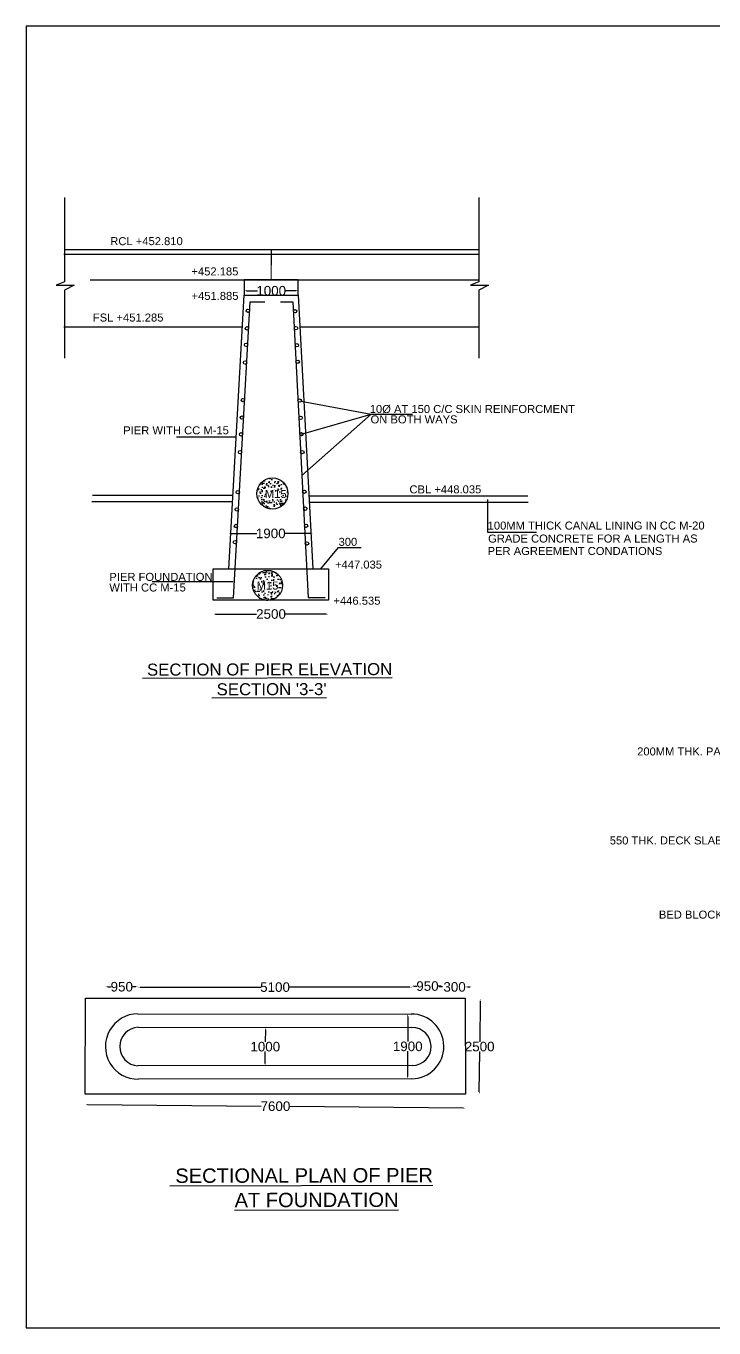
# Model space of a CAD drawing. Header units: inches. Extents: x 438415 to 461208, y -171296 to -157696.
# Drawn here: x 438415 to 445595, y -171296 to -157696 of the extents above; entities that cross this region are included whole.
import ezdxf

# ---------------------------------------------------------------- set-up
doc = ezdxf.new("R2010")
doc.units = ezdxf.units.IN
doc.header["$MEASUREMENT"] = 0
doc.layers.add('DRAWING', color=7, linetype='Continuous')
doc.layers.add('TEXT', color=7, linetype='Continuous')
doc.styles.get("Standard").update_dxf_attribs({"font": 'arial.ttf'})
doc.dimstyles.new('ST100', dxfattribs={"dimtxt": 100, "dimasz": 25, "dimexe": 0, "dimexo": 300, "dimgap": 0.09, "dimtad": 0, "dimtih": 1, "dimtoh": 1, "dimdec": 0, "dimzin": 0, "dimdsep": 46, "dimtxsty": 'Standard', "dimcen": 0, "dimse1": 1, "dimse2": 1, "dimadec": 0, "dimazin": 0, "dimtfac": 1, "dimtdec": 0, "dimtofl": 0, "dimtmove": 0, "dimatfit": 3, "dimfxl": 2000, "dimtolj": 1, "dimtzin": 0, "dimarcsym": 0})

# ---------------------------------------------------------------- blocks, each defined once
blk = doc.blocks.new('*D45')
at = {"layer": 'Defpoints', "color": 0, "ltscale": 0.4, "transparency": 16777216}
for p in [(441258, -160462), (440690, -160556), (441258, -160560)]:
    blk.add_point(p, dxfattribs=at)
at = {"layer": 'TEXT', "color": 0, "lineweight": -2, "ltscale": 0.4, "transparency": 16777216}
for p, q in [((440715, -160462), (440830, -160462)), ((441233, -160462), (441119, -160462))]:
    blk.add_line(p, q, dxfattribs=at)
at = {"layer": 'TEXT', "color": 0, "ltscale": 0.4, "transparency": 16777216}
for points in [[(440715, -160458), (440715, -160466), (440690, -160462)], [(441233, -160458), (441233, -160466), (441258, -160462)]]:
    blk.add_solid(points, dxfattribs=at)
at = {"layer": 'TEXT', "color": 0, "ltscale": 0.4, "transparency": 16777216, "insert": (440974, -160462), "char_height": 100, "attachment_point": 5}
blk.add_mtext('\\A1;1000', dxfattribs=at)
blk = doc.blocks.new('*D46')
at = {"layer": 'Defpoints', "color": 0, "ltscale": 0.4, "transparency": 16777216}
for p in [(441407, -162997), (440531, -163366), (441407, -163366)]:
    blk.add_point(p, dxfattribs=at)
at = {"layer": 'TEXT', "color": 0, "lineweight": -2, "ltscale": 0.4, "transparency": 16777216}
for p, q in [((440556, -162997), (440824, -162997)), ((441382, -162997), (441114, -162997))]:
    blk.add_line(p, q, dxfattribs=at)
at = {"layer": 'TEXT', "color": 0, "ltscale": 0.4, "transparency": 16777216}
for points in [[(440556, -162993), (440556, -163001), (440531, -162997)], [(441382, -162993), (441382, -163001), (441407, -162997)]]:
    blk.add_solid(points, dxfattribs=at)
at = {"layer": 'TEXT', "color": 0, "ltscale": 0.4, "transparency": 16777216, "insert": (440969, -162997), "char_height": 100, "attachment_point": 5}
blk.add_mtext('\\A1;1900', dxfattribs=at)
blk = doc.blocks.new('*D47')
at = {"layer": 'Defpoints', "color": 0, "ltscale": 0.4, "transparency": 16777216}
for p in [(440370, -163695), (441574, -163695), (441574, -163839)]:
    blk.add_point(p, dxfattribs=at)
at = {"layer": 'TEXT', "color": 0, "lineweight": -2, "ltscale": 0.4, "transparency": 16777216}
for p, q in [((440394, -163839), (440821, -163839)), ((441548, -163839), (441122, -163839))]:
    blk.add_line(p, q, dxfattribs=at)
at = {"layer": 'TEXT', "color": 0, "ltscale": 0.4, "transparency": 16777216}
for points in [[(440394, -163835), (440394, -163843), (440370, -163839)], [(441548, -163835), (441548, -163843), (441574, -163839)]]:
    blk.add_solid(points, dxfattribs=at)
at = {"layer": 'TEXT', "color": 0, "ltscale": 0.4, "transparency": 16777216, "insert": (440972, -163839), "char_height": 100, "attachment_point": 5}
blk.add_mtext('\\A1;2500', dxfattribs=at)
blk = doc.blocks.new('*D57')
at = {"layer": 'Defpoints', "color": 0, "ltscale": 0.4, "transparency": 16777216}
for p in [(440903, -168158), (440914, -168158), (440906, -168558)]:
    blk.add_point(p, dxfattribs=at)
at = {"layer": 'DRAWING', "color": 0, "lineweight": -2, "ltscale": 0.4, "transparency": 16777216}
for p, q in [((440914, -168183), (440912, -168307)), ((440910, -168533), (440911, -168409))]:
    blk.add_line(p, q, dxfattribs=at)
at = {"layer": 'DRAWING', "color": 0, "ltscale": 0.4, "transparency": 16777216}
for points in [[(440909, -168183), (440918, -168184), (440914, -168158)], [(440906, -168533), (440914, -168533), (440910, -168558)]]:
    blk.add_solid(points, dxfattribs=at)
at = {"layer": 'DRAWING', "color": 0, "ltscale": 0.4, "transparency": 16777216, "insert": (440912, -168358), "char_height": 100, "attachment_point": 5}
blk.add_mtext('\\A1;1000', dxfattribs=at)
blk = doc.blocks.new('*D58')
at = {"layer": 'Defpoints', "color": 0, "ltscale": 0.4, "transparency": 16777216}
for p in [(443118, -167858), (443117, -168855), (443146, -168855)]:
    blk.add_point(p, dxfattribs=at)
at = {"layer": 'DRAWING', "color": 0, "lineweight": -2, "ltscale": 0.4, "transparency": 16777216}
for p, q in [((443155, -167883), (443151, -168306)), ((443146, -168830), (443150, -168408))]:
    blk.add_line(p, q, dxfattribs=at)
at = {"layer": 'DRAWING', "color": 0, "ltscale": 0.4, "transparency": 16777216}
for points in [[(443151, -167883), (443159, -167883), (443155, -167858)], [(443142, -168830), (443150, -168831), (443146, -168855)]]:
    blk.add_solid(points, dxfattribs=at)
at = {"layer": 'DRAWING', "color": 0, "ltscale": 0.4, "transparency": 16777216, "insert": (443150, -168357), "char_height": 100, "attachment_point": 5}
blk.add_mtext('\\A1;2500', dxfattribs=at)
blk = doc.blocks.new('*D59')
at = {"layer": 'Defpoints', "color": 0, "ltscale": 0.4, "transparency": 16777216}
for p in [(439033, -168970), (443003, -168969), (443003, -168999)]:
    blk.add_point(p, dxfattribs=at)
at = {"layer": 'DRAWING', "color": 0, "lineweight": -2, "ltscale": 0.4, "transparency": 16777216}
for p, q in [((439058, -168961), (440869, -168978)), ((442978, -168999), (441167, -168981))]:
    blk.add_line(p, q, dxfattribs=at)
at = {"layer": 'DRAWING', "color": 0, "ltscale": 0.4, "transparency": 16777216}
for points in [[(439058, -168957), (439058, -168965), (439033, -168960)], [(442978, -168995), (442978, -169003), (443003, -168999)]]:
    blk.add_solid(points, dxfattribs=at)
at = {"layer": 'DRAWING', "color": 0, "ltscale": 0.4, "transparency": 16777216, "insert": (441018, -168980), "char_height": 100, "attachment_point": 5}
blk.add_mtext('\\A1;7600', dxfattribs=at)
blk = doc.blocks.new('*D61')
at = {"layer": 'Defpoints', "color": 0, "ltscale": 0.4, "transparency": 16777216}
for p in [(439243, -167732), (439585, -168155), (439243, -168359)]:
    blk.add_point(p, dxfattribs=at)
at = {"layer": 'DRAWING', "color": 0, "lineweight": -2, "ltscale": 0.4, "transparency": 16777216}
for p, q in [((439268, -167732), (439304, -167732)), ((439560, -167732), (439524, -167732))]:
    blk.add_line(p, q, dxfattribs=at)
at = {"layer": 'DRAWING', "color": 0, "ltscale": 0.4, "transparency": 16777216}
for points in [[(439268, -167728), (439268, -167737), (439243, -167732)], [(439560, -167728), (439560, -167737), (439585, -167732)]]:
    blk.add_solid(points, dxfattribs=at)
at = {"layer": 'DRAWING', "color": 0, "ltscale": 0.4, "transparency": 16777216, "insert": (439414, -167732), "char_height": 100, "attachment_point": 5}
blk.add_mtext('\\A1;950', dxfattribs=at)
blk = doc.blocks.new('*D60')
at = {"layer": 'Defpoints', "color": 0, "ltscale": 0.4, "transparency": 16777216}
for p in [(442445, -167736), (439583, -168155), (442445, -168158)]:
    blk.add_point(p, dxfattribs=at)
at = {"layer": 'DRAWING', "color": 0, "lineweight": -2, "ltscale": 0.4, "transparency": 16777216}
for p, q in [((439608, -167736), (440865, -167736)), ((442420, -167736), (441163, -167736))]:
    blk.add_line(p, q, dxfattribs=at)
at = {"layer": 'DRAWING', "color": 0, "ltscale": 0.4, "transparency": 16777216}
for points in [[(439608, -167732), (439608, -167740), (439583, -167736)], [(442420, -167732), (442420, -167740), (442445, -167736)]]:
    blk.add_solid(points, dxfattribs=at)
at = {"layer": 'DRAWING', "color": 0, "ltscale": 0.4, "transparency": 16777216, "insert": (441014, -167736), "char_height": 100, "attachment_point": 5}
blk.add_mtext('\\A1;5100', dxfattribs=at)
blk = doc.blocks.new('*D62')
at = {"layer": 'Defpoints', "color": 0, "ltscale": 0.4, "transparency": 16777216}
for p in [(442772, -167725), (442438, -168017), (442772, -168302)]:
    blk.add_point(p, dxfattribs=at)
at = {"layer": 'DRAWING', "color": 0, "lineweight": -2, "ltscale": 0.4, "transparency": 16777216}
for p, q in [((442463, -167725), (442495, -167725)), ((442747, -167725), (442715, -167725))]:
    blk.add_line(p, q, dxfattribs=at)
at = {"layer": 'DRAWING', "color": 0, "ltscale": 0.4, "transparency": 16777216}
for points in [[(442463, -167721), (442463, -167729), (442438, -167725)], [(442747, -167721), (442747, -167729), (442772, -167725)]]:
    blk.add_solid(points, dxfattribs=at)
at = {"layer": 'DRAWING', "color": 0, "ltscale": 0.4, "transparency": 16777216, "insert": (442605, -167725), "char_height": 100, "attachment_point": 5}
blk.add_mtext('\\A1;950', dxfattribs=at)
blk = doc.blocks.new('*D63')
at = {"layer": 'Defpoints', "color": 0, "ltscale": 0.4, "transparency": 16777216}
for p in [(443000, -167734), (442776, -168352), (443000, -168353)]:
    blk.add_point(p, dxfattribs=at)
at = {"layer": 'DRAWING', "color": 0, "lineweight": -2, "ltscale": 0.4, "transparency": 16777216}
for p, q in [((442751, -167734), (442726, -167734)), ((443025, -167734), (443050, -167734))]:
    blk.add_line(p, q, dxfattribs=at)
at = {"layer": 'DRAWING', "color": 0, "ltscale": 0.4, "transparency": 16777216}
for points in [[(442751, -167730), (442751, -167738), (442776, -167734)], [(443025, -167730), (443025, -167738), (443000, -167734)]]:
    blk.add_solid(points, dxfattribs=at)
at = {"layer": 'DRAWING', "color": 0, "ltscale": 0.4, "transparency": 16777216, "insert": (442888, -167734), "char_height": 100, "attachment_point": 5}
blk.add_mtext('\\A1;300', dxfattribs=at)
blk = doc.blocks.new('*D64')
at = {"layer": 'Defpoints', "color": 0, "ltscale": 0.4, "transparency": 16777216}
for p in [(442438, -168017), (442399, -168693), (442441, -168693)]:
    blk.add_point(p, dxfattribs=at)
at = {"layer": 'DRAWING', "color": 0, "lineweight": -2, "ltscale": 0.4, "transparency": 16777216}
for p, q in [((442399, -168042), (442399, -168304)), ((442399, -168668), (442399, -168406))]:
    blk.add_line(p, q, dxfattribs=at)
at = {"layer": 'DRAWING', "color": 0, "ltscale": 0.4, "transparency": 16777216}
for points in [[(442394, -168042), (442403, -168042), (442399, -168017)], [(442394, -168668), (442403, -168668), (442399, -168693)]]:
    blk.add_solid(points, dxfattribs=at)
at = {"layer": 'DRAWING', "color": 0, "ltscale": 0.4, "transparency": 16777216, "insert": (442399, -168355), "char_height": 100, "attachment_point": 5}
blk.add_mtext('\\A1;1900', dxfattribs=at)

msp = doc.modelspace()

# ---------------------------------------------------------------- hatches: boundary and pattern name
at = {"layer": 'DRAWING', "ltscale": 0.4}
h = msp.add_hatch(dxfattribs=at)
h.set_pattern_fill('AR-CONC', color=256, scale=12.893543, angle=0.1412, style=0)
h.set_pattern_definition([(50.141203, (153500.02, -23357.24), (92.499912, -7.863036), [9.670158, -106.371733]), (355.141203, (153500.02, -23357.24), (-18.128922, 96.939836), [7.736126, -85.097386]), (100.592603, (153507.73, -23357.895), (74.371058, 89.076741), [8.21837, -90.402062]), (46.325403, (153499.95, -23331.45), (137.657364, -21.00208), [14.505236, -159.5576]), (96.776803, (153511.43, -23333.2), (120.201244, 125.894923), [12.327554, -135.60307]), (351.325403, (153499.95, -23331.45), (120.201146, 125.89502), [11.60419, -127.64608]), (21.141203, (153512.864, -23337.87), (77.09017, -51.722013), [9.670158, -106.371733]), (326.141203, (153512.86, -23337.87), (31.141452, 93.574567), [7.736126, -85.097386]), (71.592603, (153519.29, -23342.18), (108.231654, 41.85247), [8.21837, -90.402062]), (37.641203, (153500.02, -23357.24), (1.4620525, 42.925547), [0, -84.065903, 0, -86.386741, 0, -85.419725]), (7.641203, (153500.02, -23357.24), (33.7935554, 50.9370826), [0, -49.253336, 0, -82.1318714, 0, -32.556197]), (327.641203, (153471.266, -23357.31), (68.8355854, -2.7384882), [0, -32.2338585, 0, -100.569638, 0, -133.448174]), (317.641203, (153458.37, -23357.34), (75.161325, 13.092351), [0, -41.904016, 0, -66.788555, 0, -94.767544])])
h.paths.add_polyline_path([(440823.7, -162579.8, 1), (441148.9, -162579.8, 1)])
h.paths.add_polyline_path([(440780.4, -163538.6, 1), (441093.2, -163538.6, 1)])
h.paths.add_polyline_path([(440886.9, -162522), (441142.6, -162522), (441142.6, -162649.2), (440886.9, -162649.2)], flags=24)
h.paths.add_polyline_path([(440801.2, -163478.2), (441056.8, -163478.2), (441056.8, -163605.3), (440801.2, -163605.3)], flags=24)

# ---------------------------------------------------------------- linework, layer by layer
for points in [[(460185, -157696.5), (438415, -157696.5), (438415, -171296), (460185, -171296)], [(440693.1, -160506.9), (441254.9, -160506.9), (441254.9, -160346.8), (440693.1, -160346.8)], [(440369.5, -163365.6), (441573.5, -163365.6), (441573.5, -163695), (440369.5, -163695)]]:
    msp.add_lwpolyline(points, close=True, dxfattribs=at)
for points in [[(438814.8, -159486.9), (438814.8, -160368.1), (438728.6, -160403.2), (438917.6, -160403.2), (438816, -160454.2), (438816, -161166.6)], [(443140.4, -159486.9), (443140.4, -160368.1), (443054.3, -160403.2), (443243.2, -160403.2), (443141.6, -160454.2), (443141.6, -161166.6)], [(438811.8, -160031.2), (443137.4, -160031.2)], [(438807.6, -160079.2), (443137.4, -160079.2)], [(439082.7, -160346.8), (443137.4, -160346.8)], [(440405.5, -163668.2), (440581.5, -163668.2), (440754.1, -160575.9), (440906.7, -160575.9)], [(440530.9, -163365.6), (440693.1, -160506.9), (441255.4, -160506.9), (441407.1, -163365.6)], [(441069.3, -160575.9), (441200.6, -160575.9), (441358.6, -163665.7), (441536.3, -163665.7)], [(438808.1, -160838.9), (440674.2, -160838.9)], [(441273, -160838.9), (443144.1, -160838.9)], [(440574.3, -162600.9), (439107, -162600.9)], [(441366.7, -162604.4), (443651.7, -162604.4)], [(440570.6, -162665.7), (439103.3, -162665.7)], [(441370.3, -162671.7), (443655.2, -162671.7)]]:
    msp.add_lwpolyline(points, dxfattribs=at)
at = {"layer": 'DRAWING', "ltscale": 0.4, "const_width": 12.5}
msp.add_lwpolyline([(440974.6, -160031.2), (440974, -160346.8)], dxfattribs=at)
at = {"layer": 'DRAWING'}
for points in [[(439036.1, -167852.3), (442999.6, -167852.8), (443000.5, -168853.5), (439033, -168855.5), (439036.1, -167852.3)], [(439582.1, -168014.2), (439582.1, -168014.2), (442435.5, -168017.1)], [(439584.7, -168155.4), (442443.4, -168158.2)], [(442448.3, -168554.8), (442448.3, -168554.8), (439583.4, -168557.9)], [(442440.8, -168693), (439587.9, -168698)]]:
    msp.add_lwpolyline(points, dxfattribs=at)
msp.add_lwpolyline([(442642.9, -168358), (442642.9, -168358)], close=True, dxfattribs=at)
at = {"layer": 'DRAWING', "ltscale": 0.4}
for centre, radius in [((440731.1, -160670), 17.7), ((441223.4, -160675.5), 17.7), ((440720.8, -160854.3), 17.7), ((441232.5, -160852.5), 17.7), ((440711.2, -161026.8), 17.7), ((441241.6, -161030.6), 17.7), ((440700.9, -161211.2), 17.7), ((441250.4, -161203.5), 17.7), ((440679, -161604.2), 17.7), ((441271.2, -161609.3), 17.7), ((440668.8, -161786.1), 17.7), ((441280.4, -161789.4), 17.7), ((440659, -161961.3), 17.7), ((441289.2, -161961.1), 17.7), ((440648.6, -162148), 17.7), ((441298.7, -162147.3), 17.7), ((440986.3, -162579.8), 162.6), ((440625.3, -162564.9), 17.7), ((441319.9, -162561.7), 17.7), ((440615.2, -162746), 17.7), ((441328.9, -162737.7), 17.7), ((440605.5, -162919.2), 17.7), ((441338, -162916.1), 17.7), ((440596.1, -163087.7), 17.7), ((441347.5, -163101), 17.7), ((440936.8, -163538.6), 156.4)]:
    msp.add_circle(centre, radius, dxfattribs=at)
for centre, radius, start, end in [((439585, -168356.1), 341.9, 90.49254, 270.49254), ((442438.2, -168355), 338, 270.44654, 90.44654), ((439594.2, -168356.7), 201.5, 92.68035, 266.93725), ((442444.6, -168356.5), 198.4, 271.07881, 90.35285)]:
    msp.add_arc(centre, radius, start, end, dxfattribs=at)

# ---------------------------------------------------------------- texts
at = {"layer": 'DRAWING', "color": 7}
for s, height, p in [(' RCL +452.810', 83.611, (439261.7, -159985.4)), (' +452.185', 83.61, (440108.6, -160301.7)), (' +451.885', 83.61, (440109.5, -160557.3)), ('FSL +451.285', 83.611, (439112, -160783.4)), ('10Ø AT 150 C/C SKIN REINFORCMENT', 83.611, (442002.8, -161738.9)), ('ON BOTH WAYS', 83.611, (442011, -161847.2)), ('PIER WITH CC M-15', 83.611, (439429, -161961.4)), ('CBL +448.035', 83.611, (442417.1, -162578.3)), ('100MM THICK CANAL LINING IN CC M-20', 83.611, (443233.3, -162956.5)), ('300', 83.61, (441677, -163126.3)), ('GRADE CONCRETE FOR A LENGTH AS ', 83.611, (443238.4, -163092.1)), ('PER AGREEMENT CONDATIONS', 83.611, (443232.9, -163222.1)), ('+447.035', 83.61, (441640.1, -163363.9)), ('PIER FOUNDATION', 83.611, (439284.5, -163492.3)), ('WITH CC M-15', 83.611, (439284.1, -163603.2)), ('+446.535', 83.61, (441623.9, -163741.4)), ('200MM THK. PARAPET WALL', 83.32, (444794.2, -165315.6)), ('550 THK. DECK SLAB WITH RCC M25', 83.32, (444508.2, -166245.4)), ('BED BLOCK WITH M25', 83.32, (445021.1, -167019.9))]:
    msp.add_text(s, height=height, rotation=0.01749, dxfattribs=at).set_placement(p)
at = {"layer": 'DRAWING', "char_height": 83.61, "width": 224.569, "attachment_point": 1}
for insert in [(440907.8, -162542.9), (440822.1, -163499.1)]:
    msp.add_mtext('M15', dxfattribs=dict(at, insert=insert))
at = {"layer": 'TEXT'}
for s, height, p in [('%%U SECTION OF PIER ELEVATION', 125.417, (439628.7, -164482.4)), ("%%U SECTION '3-3'", 125.417, (440355.6, -164687.7)), ('%%U SECTIONAL PLAN OF PIER', 150, (439915, -169781.1)), ('%%UAT FOUNDATION', 150, (440592.1, -170035.4))]:
    msp.add_text(s, height=height, rotation=0.1412, dxfattribs=at).set_placement(p)

# ---------------------------------------------------------------- dimensions: what is measured, and where the dimension line sits
at = {"layer": 'DRAWING', "ltscale": 0.4}
for base, p1, p2, text, picture, middle in [((439243.1, -167732.4), (439584.7, -168155.4), (439243.1, -168359), '950', '*D61', (439413.9, -167732.4)), ((442444.8, -167736.2), (439583.3, -168155.5), (442444.8, -168158.2), '5100', '*D60', (441014, -167736.2)), ((442772, -167724.8), (442438.2, -168017.1), (442772, -168302.4), '950', '*D62', (442605.1, -167724.8)), ((443000.1, -167733.7), (442776.1, -168352.4), (443000.1, -168353.2), '300', '*D63', (442888.1, -167733.7))]:
    dim = msp.add_linear_dim(base=base, p1=p1, p2=p2, text=text, dimstyle='ST100', dxfattribs=at)
    dim.commit()
    dim.dimension.update_dxf_attribs({"geometry": picture, "text_midpoint": middle})
for base, p1, p2, angle, text, picture, middle in [((443145.6, -168855.5), (443117.8, -167858.1), (443116.6, -168855.2), 89.44194, '2500', '*D58', (443150.5, -168356.9)), ((442398.6, -168693), (442438.2, -168017.1), (442440.8, -168693), 90, '1900', '*D64', (442398.6, -168355)), ((440913.8, -168158.5), (440906.1, -168558), (440903.3, -168158.4), 89.44194, '1000', '*D57', (440911.8, -168358.3)), ((443002.6, -168999.1), (439033.4, -168969.6), (443002.9, -168968.9), 359.44194, '7600', '*D59', (441018, -168979.8))]:
    dim = msp.add_linear_dim(base=base, p1=p1, p2=p2, angle=angle, text=text, dimstyle='ST100', dxfattribs=at)
    dim.commit()
    dim.dimension.update_dxf_attribs({"geometry": picture, "text_midpoint": middle})
at = {"layer": 'TEXT', "ltscale": 0.4}
for base, p1, p2, text, picture, middle in [((441258.2, -160462.2), (440690.3, -160556), (441258.2, -160560.3), '1000', '*D45', (440974.2, -160462.2)), ((441407.1, -162996.8), (440530.9, -163365.6), (441407.1, -163365.6), '1900', '*D46', (440969, -162996.8)), ((441573.5, -163838.8), (440369.5, -163695), (441573.5, -163695), '2500', '*D47', (440971.5, -163838.8))]:
    dim = msp.add_linear_dim(base=base, p1=p1, p2=p2, text=text, dimstyle='ST100', dxfattribs=at)
    dim.commit()
    dim.dimension.update_dxf_attribs({"geometry": picture, "text_midpoint": middle})

# ---------------------------------------------------------------- leaders
at = {"layer": 'DRAWING', "ltscale": 0.4}
for points in [[(441287.7, -161615.6), (442018.3, -161752.3)], [(441289.2, -161961.1), (442018.3, -161752.3)], [(441293.5, -162392.8), (442018.3, -161752.3), (442448.9, -161752.3)], [(440608.9, -161990.6), (439986.6, -161990.6)]]:
    msp.add_leader(points, dimstyle='ST100', override={"dimgap": 0.09, "dimtad": 0}, dxfattribs=at)
at = {"layer": 'TEXT', "ltscale": 0.4}
for points in [[(443231.1, -162642.8), (443231.1, -162983.9), (443742, -162983.9)], [(441493.2, -163365.6), (441675.9, -163144.4), (441912.5, -163144.4)], [(440578.5, -163503.5), (439729.9, -163503.5)]]:
    msp.add_leader(points, dimstyle='ST100', override={"dimgap": 0.09, "dimtad": 0}, dxfattribs=at)

doc.saveas('drawing.dxf')
